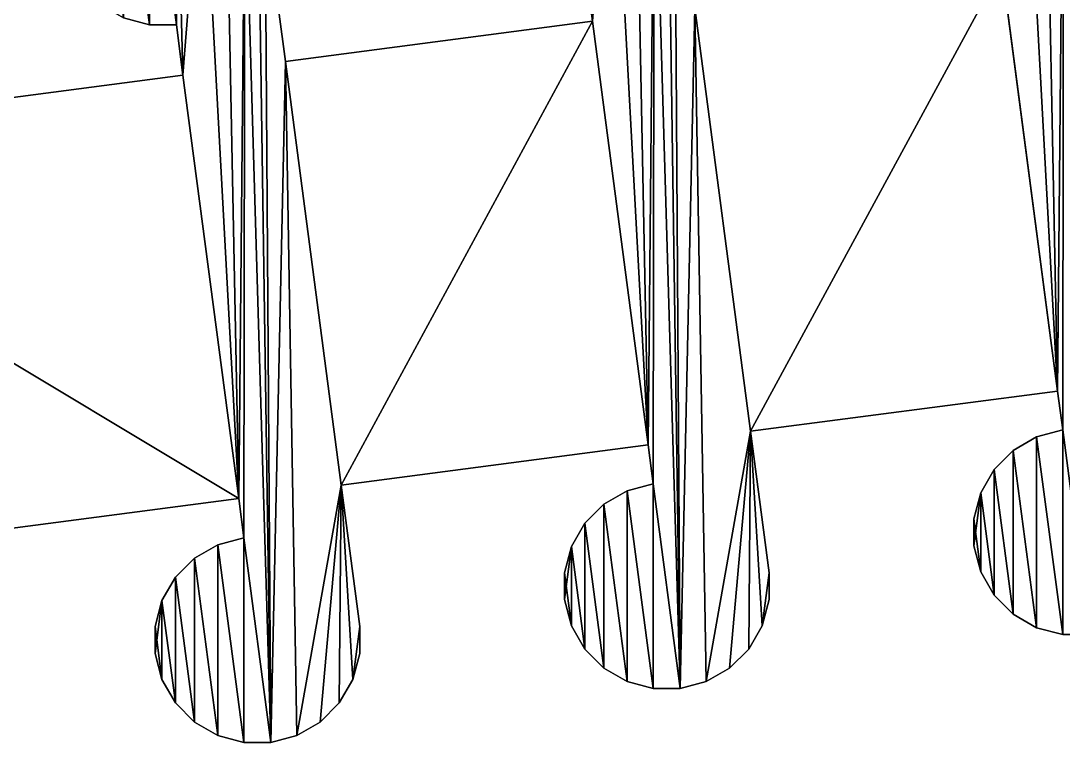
# Model space of a CAD drawing. Extents: x 0 to 417, y 0 to 203.
# Drawn here: x 359.64 to 389.93, y 114.24 to 135.26 of the extents above; entities that cross this region are included whole.
import ezdxf

# ---------------------------------------------------------------- set-up
doc = ezdxf.new("R2010")
doc.units = 0
doc.header["$LTSCALE"] = 25.4
doc.layers.get('0').update_dxf_attribs({"color": 13, "linetype": 'CONTINUOUS'})

# ---------------------------------------------------------------- blocks, each defined once
blk = doc.blocks.new('MASK_STRAP_3')
at = {"color": 0}
for p, q in [((157.851, 22.566, 1), (159.471, 10.261, 1)), ((157.851, 22.566, 2), (159.471, 10.261, 2)), ((157.851, 22.566, 2), (159.471, 10.261, 2)), ((157.851, 22.566, 1), (159.471, 10.261, 1)), ((148.927, 21.394, 2), (150.547, 9.09, 2)), ((148.927, 21.394, 1), (150.547, 9.09, 1)), ((148.927, 21.394, 1), (150.547, 9.09, 1)), ((148.927, 21.394, 2), (150.547, 9.09, 2)), ((145.953, 21.004), (145.953, 21.004, 1)), ((145.953, 21.004, 1), (147.573, 8.699, 1)), ((145.953, 21.004, 2), (147.573, 8.699, 2)), ((145.953, 21.004), (145.953, 21.004, 1)), ((145.953, 21.004, 2), (147.573, 8.699, 2)), ((145.953, 21.004, 1), (147.573, 8.699, 1)), ((133.08, 20.897), (133.08, 20.897, 2)), ((133.08, 20.897), (133.08, 20.897, 2)), ((133.863, 20.897), (133.863, 20.897, 2)), ((133.863, 20.897), (133.863, 20.897, 2)), ((137.03, 19.832), (137.03, 19.832, 1)), ((137.03, 19.832, 2), (138.65, 7.527, 2)), ((137.03, 19.832, 1), (138.65, 7.527, 1)), ((137.03, 19.832), (137.03, 19.832, 1)), ((137.03, 19.832, 2), (138.65, 7.527, 2)), ((137.03, 19.832, 1), (138.65, 7.527, 1)), ((134.055, 19.441, 1), (135.675, 7.137, 1)), ((134.055, 19.441, 1), (135.675, 7.137, 1)), ((134.055, 19.441, 2), (135.675, 7.137, 2)), ((134.055, 19.441), (134.055, 19.441, 1)), ((134.055, 19.441), (134.055, 19.441, 1)), ((134.055, 19.441, 2), (135.675, 7.137, 2)), ((159.471, 10.261), (159.471, 10.261, 1)), ((159.471, 10.261), (159.471, 10.261, 1)), ((150.547, 9.09), (150.547, 9.09, 1)), ((150.547, 9.09), (150.547, 9.09, 1)), ((159.62, 9.13), (159.62, 9.13, 2)), ((159.62, 9.13), (159.62, 9.13, 2)), ((158.863, 8.928), (158.863, 8.928, 2)), ((158.863, 8.928), (158.863, 8.928, 2)), ((147.573, 8.699), (147.573, 8.699, 1)), ((147.573, 8.699), (147.573, 8.699, 1)), ((158.185, 8.536), (158.185, 8.536, 2)), ((158.185, 8.536), (158.185, 8.536, 2)), ((157.631, 7.982), (157.631, 7.982, 2)), ((157.631, 7.982), (157.631, 7.982, 2)), ((138.65, 7.527), (138.65, 7.527, 1)), ((138.65, 7.527), (138.65, 7.527, 1)), ((146.966, 7.361), (146.966, 7.361, 2)), ((146.966, 7.361), (146.966, 7.361, 2)), ((147.722, 7.564), (147.722, 7.564, 2)), ((147.722, 7.564), (147.722, 7.564, 2)), ((157.24, 7.304), (157.24, 7.304, 2)), ((157.24, 7.304), (157.24, 7.304, 2)), ((135.675, 7.137), (135.675, 7.137, 1)), ((135.675, 7.137), (135.675, 7.137, 1)), ((146.288, 6.97), (146.288, 6.97, 2)), ((146.288, 6.97), (146.288, 6.97, 2)), ((145.734, 6.416), (145.734, 6.416, 2)), ((145.734, 6.416), (145.734, 6.416, 2)), ((157.037, 6.547), (157.037, 6.547, 2)), ((157.037, 6.547), (157.037, 6.547, 2)), ((135.069, 5.795), (135.069, 5.795, 2)), ((135.069, 5.795), (135.069, 5.795, 2)), ((135.825, 5.998), (135.825, 5.998, 2)), ((135.825, 5.998), (135.825, 5.998, 2)), ((157.037, 5.764), (157.037, 5.764, 2)), ((157.037, 5.764), (157.037, 5.764, 2)), ((145.342, 5.738), (145.342, 5.738, 2)), ((145.342, 5.738), (145.342, 5.738, 2)), ((134.39, 5.403), (134.39, 5.403, 2)), ((134.39, 5.403), (134.39, 5.403, 2)), ((133.837, 4.85), (133.837, 4.85, 2)), ((133.837, 4.85), (133.837, 4.85, 2)), ((145.14, 4.981), (145.14, 4.981, 2)), ((145.14, 4.981), (145.14, 4.981, 2)), ((151.088, 4.981), (151.088, 4.981, 2)), ((151.088, 4.981), (151.088, 4.981, 2)), ((157.24, 5.008), (157.24, 5.008, 2)), ((157.24, 5.008), (157.24, 5.008, 2)), ((157.631, 4.33), (157.631, 4.33, 2)), ((157.631, 4.33), (157.631, 4.33, 2)), ((133.445, 4.171), (133.445, 4.171, 2)), ((133.445, 4.171), (133.445, 4.171, 2)), ((145.14, 4.198), (145.14, 4.198, 2)), ((145.14, 4.198), (145.14, 4.198, 2)), ((151.088, 4.198), (151.088, 4.198, 2)), ((151.088, 4.198), (151.088, 4.198, 2)), ((158.185, 3.776), (158.185, 3.776, 2)), ((158.185, 3.776), (158.185, 3.776, 2)), ((133.242, 3.415), (133.242, 3.415, 2)), ((133.242, 3.415), (133.242, 3.415, 2)), ((139.191, 3.415), (139.191, 3.415, 2)), ((139.191, 3.415), (139.191, 3.415, 2)), ((145.342, 3.442), (145.342, 3.442, 2)), ((145.342, 3.442), (145.342, 3.442, 2)), ((150.886, 3.442), (150.886, 3.442, 2)), ((150.886, 3.442), (150.886, 3.442, 2)), ((158.863, 3.384), (158.863, 3.384, 2)), ((158.863, 3.384), (158.863, 3.384, 2)), ((159.62, 3.182), (159.62, 3.182, 2)), ((159.62, 3.182), (159.62, 3.182, 2)), ((145.734, 2.763), (145.734, 2.763, 2)), ((145.734, 2.763), (145.734, 2.763, 2)), ((150.494, 2.763), (150.494, 2.763, 2)), ((150.494, 2.763), (150.494, 2.763, 2)), ((133.242, 2.632), (133.242, 2.632, 2)), ((133.242, 2.632), (133.242, 2.632, 2)), ((139.191, 2.632), (139.191, 2.632, 2)), ((139.191, 2.632), (139.191, 2.632, 2)), ((146.288, 2.21), (146.288, 2.21, 2)), ((146.288, 2.21), (146.288, 2.21, 2)), ((149.94, 2.21), (149.94, 2.21, 2)), ((149.94, 2.21), (149.94, 2.21, 2)), ((133.445, 1.875), (133.445, 1.875, 2)), ((133.445, 1.875), (133.445, 1.875, 2)), ((138.988, 1.875), (138.988, 1.875, 2)), ((138.988, 1.875), (138.988, 1.875, 2)), ((146.966, 1.818), (146.966, 1.818, 2)), ((146.966, 1.818), (146.966, 1.818, 2)), ((149.262, 1.818), (149.262, 1.818, 2)), ((149.262, 1.818), (149.262, 1.818, 2)), ((147.722, 1.615), (147.722, 1.615, 2)), ((147.722, 1.615), (147.722, 1.615, 2)), ((148.506, 1.615), (148.506, 1.615, 2)), ((148.506, 1.615), (148.506, 1.615, 2)), ((133.837, 1.197), (133.837, 1.197, 2)), ((133.837, 1.197), (133.837, 1.197, 2)), ((138.597, 1.197), (138.597, 1.197, 2)), ((138.597, 1.197), (138.597, 1.197, 2)), ((134.39, 0.643), (134.39, 0.643, 2)), ((134.39, 0.643), (134.39, 0.643, 2)), ((138.043, 0.643), (138.043, 0.643, 2)), ((138.043, 0.643), (138.043, 0.643, 2)), ((135.069, 0.252), (135.069, 0.252, 2)), ((135.069, 0.252), (135.069, 0.252, 2)), ((135.825, 0.049), (135.825, 0.049, 2)), ((135.825, 0.049), (135.825, 0.049, 2)), ((136.608, 0.049), (136.608, 0.049, 2)), ((136.608, 0.049), (136.608, 0.049, 2)), ((137.365, 0.252), (137.365, 0.252, 2)), ((137.365, 0.252), (137.365, 0.252, 2))]:
    blk.add_line(p, q, dxfattribs=at)
mesh = blk.add_polyface(dxfattribs=at)
corners = [(155.44, 24.624), (155.44, 29.384), (156.119, 24.232), (156.119, 29.776), (156.875, 24.03), (156.875, 29.978), (157.658, 24.03), (157.658, 29.978), (157.851, 22.566), (158.415, 29.776), (150.547, 9.09), (159.471, 10.261), (159.093, 29.384), (159.647, 28.83), (159.62, 9.13), (166.392, 29.718), (166.19, 28.179), (166.19, 28.962), (166.392, 27.422), (166.784, 26.744), (166.784, 30.397), (167.338, 26.19), (167.338, 30.95), (168.016, 25.799), (168.016, 31.342), (168.772, 25.596), (168.772, 31.545), (169.555, 25.596), (169.555, 31.545), (169.749, 24.128), (170.312, 31.342), (157.24, 7.304), (157.037, 5.764), (157.037, 6.547), (157.24, 5.008), (157.631, 4.33), (157.631, 7.982), (158.185, 3.776), (158.185, 8.536), (158.863, 3.384), (158.863, 8.928), (159.62, 3.182), (160.403, 3.182), (160.038, 28.152), (160.241, 27.396), (160.825, 22.956), (161.159, 3.384), (162.445, 10.652), (161.838, 3.776), (162.391, 4.33), (171.369, 11.823), (168.934, 8.114), (169.137, 6.574), (168.934, 7.331), (169.137, 8.87), (169.529, 5.896), (169.529, 9.549), (170.082, 5.342), (170.082, 10.102), (170.761, 4.951), (162.783, 5.008), (162.986, 6.547), (162.986, 5.764)]
mesh.append_faces([[corners[k] for k in face] for face in [(15, 16, 17), (31, 32, 33), (51, 52, 53), (60, 61, 62)]], dxfattribs={"vtx0": -1, "color": 0})
mesh.append_faces([[corners[k] for k in face] for face in [(0, 1, 2), (2, 3, 4), (4, 5, 6), (6, 7, 8), (10, 8, 11), (11, 13, 14), (16, 15, 18), (18, 15, 19), (19, 20, 21), (21, 22, 23), (23, 24, 25), (25, 26, 27), (27, 28, 29), (32, 31, 34), (34, 31, 35), (35, 36, 37), (37, 38, 39), (39, 40, 41), (41, 14, 42), (42, 45, 46), (46, 47, 48), (48, 47, 49), (47, 29, 50), (52, 54, 55), (55, 56, 57), (57, 58, 59)]], dxfattribs={"vtx0": -1, "vtx1": -1, "color": 0})
mesh.append_faces([[corners[k] for k in face] for face in [(11, 8, 9), (42, 14, 13), (46, 45, 47)]], dxfattribs={"vtx0": -1, "vtx1": -1, "vtx2": -1, "color": 0})
mesh.append_faces([[corners[k] for k in face] for face in [(2, 1, 3), (4, 3, 5), (6, 5, 7), (8, 7, 9), (11, 9, 12), (11, 12, 13), (19, 15, 20), (21, 20, 22), (23, 22, 24), (25, 24, 26), (27, 26, 28), (29, 28, 30), (35, 31, 36), (37, 36, 38), (39, 38, 40), (41, 40, 14), (42, 13, 43), (42, 43, 44), (42, 44, 45), (47, 45, 29), (52, 51, 54), (55, 54, 56), (57, 56, 58), (47, 60, 49), (60, 47, 61)]], dxfattribs={"vtx0": -1, "vtx2": -1, "color": 0})
mesh = blk.add_polyface(dxfattribs=at)
corners = [(157.24, 5.008, 2), (157.037, 6.547, 2), (157.037, 5.764, 2), (157.24, 7.304, 2), (157.631, 4.33, 2), (157.631, 7.982, 2), (158.185, 3.776, 2), (158.185, 8.536, 2), (158.863, 3.384, 2), (158.863, 8.928, 2), (159.62, 3.182, 2), (159.62, 9.13, 2), (160.403, 3.182, 2), (159.647, 28.83, 2), (160.038, 28.152, 2), (160.241, 27.396, 2), (160.825, 22.956, 2), (161.159, 3.384, 2), (162.445, 10.652, 2), (161.838, 3.776, 2), (162.391, 4.33, 2), (162.783, 5.008, 2), (162.986, 6.547, 2), (162.986, 5.764, 2), (154.495, 25.856, 2), (154.292, 27.396, 2), (154.292, 26.613, 2), (154.495, 28.152, 2), (154.887, 25.178, 2), (154.887, 28.83, 2), (155.44, 24.624, 2), (155.44, 29.384, 2), (156.119, 24.232, 2), (156.119, 29.776, 2), (156.875, 24.03, 2), (156.875, 29.978, 2), (157.658, 24.03, 2), (157.658, 29.978, 2), (157.851, 22.566, 2), (158.415, 29.776, 2), (159.471, 10.261, 2), (159.093, 29.384, 2)]
mesh.append_faces([[corners[k] for k in face] for face in [(0, 1, 2), (22, 21, 23), (24, 25, 26)]], dxfattribs={"vtx0": -1, "color": 0})
mesh.append_faces([[corners[k] for k in face] for face in [(1, 0, 3), (3, 4, 5), (5, 6, 7), (7, 8, 9), (9, 10, 11), (13, 12, 14), (14, 12, 15), (15, 12, 16), (16, 17, 18), (18, 21, 22), (25, 24, 27), (27, 28, 29), (29, 30, 31), (31, 32, 33), (33, 34, 35), (35, 36, 37), (37, 38, 39), (39, 40, 41), (41, 40, 13)]], dxfattribs={"vtx0": -1, "vtx1": -1, "color": 0})
mesh.append_faces([[corners[k] for k in face] for face in [(11, 12, 13)]], dxfattribs={"vtx0": -1, "vtx1": -1, "vtx2": -1, "color": 0})
mesh.append_faces([[corners[k] for k in face] for face in [(3, 0, 4), (5, 4, 6), (7, 6, 8), (9, 8, 10), (11, 10, 12), (16, 12, 17), (18, 17, 19), (18, 19, 20), (18, 20, 21), (27, 24, 28), (29, 28, 30), (31, 30, 32), (33, 32, 34), (35, 34, 36), (37, 36, 38), (39, 38, 40), (13, 40, 11)]], dxfattribs={"vtx0": -1, "vtx2": -1, "color": 0})
mesh = blk.add_polyface(dxfattribs=at)
corners = [(142.395, 25.829), (142.598, 24.29), (142.395, 25.046), (142.598, 26.586), (142.989, 23.612), (142.989, 27.264), (143.543, 23.058), (143.543, 27.818), (144.221, 22.666), (144.221, 28.209), (144.978, 22.463), (144.978, 28.412), (145.761, 22.463), (145.761, 28.412), (145.953, 21.004), (146.517, 28.209), (136.608, 0.049), (135.852, 25.698), (136.244, 25.02), (136.446, 24.263), (137.03, 19.832), (137.365, 0.252), (138.65, 7.527), (138.043, 0.643), (138.597, 1.197), (147.573, 8.699), (147.196, 27.818), (147.749, 27.264), (147.722, 7.564), (154.292, 27.396), (154.495, 25.856), (154.292, 26.613), (154.495, 28.152), (154.887, 25.178), (154.887, 28.83), (155.44, 24.624), (155.44, 29.384), (145.342, 5.738), (145.14, 4.198), (145.14, 4.981), (145.342, 3.442), (145.734, 2.763), (145.734, 6.416), (146.288, 2.21), (146.288, 6.97), (146.966, 1.818), (146.966, 7.361), (147.722, 1.615), (148.506, 1.615), (148.141, 26.586), (148.344, 25.829), (148.927, 21.394), (149.262, 1.818), (150.547, 9.09), (157.851, 22.566), (149.94, 2.21), (150.494, 2.763), (150.886, 3.442), (151.088, 4.981), (151.088, 4.198), (138.988, 1.875), (139.191, 3.415), (139.191, 2.632)]
mesh.append_faces([[corners[k] for k in face] for face in [(0, 1, 2), (29, 30, 31), (37, 38, 39), (57, 58, 59), (60, 61, 62)]], dxfattribs={"vtx0": -1, "color": 0})
mesh.append_faces([[corners[k] for k in face] for face in [(1, 3, 4), (4, 5, 6), (6, 7, 8), (8, 9, 10), (10, 11, 12), (12, 13, 14), (16, 20, 21), (21, 22, 23), (23, 22, 24), (22, 14, 25), (25, 27, 28), (30, 32, 33), (33, 34, 35), (38, 37, 40), (40, 37, 41), (41, 42, 43), (43, 44, 45), (45, 46, 47), (47, 28, 48), (48, 51, 52), (52, 53, 55), (55, 53, 56)]], dxfattribs={"vtx0": -1, "vtx1": -1, "color": 0})
mesh.append_faces([[corners[k] for k in face] for face in [(21, 20, 22), (25, 14, 15), (48, 28, 27), (52, 51, 53)]], dxfattribs={"vtx0": -1, "vtx1": -1, "vtx2": -1, "color": 0})
mesh.append_faces([[corners[k] for k in face] for face in [(1, 0, 3), (4, 3, 5), (6, 5, 7), (8, 7, 9), (10, 9, 11), (12, 11, 13), (14, 13, 15), (16, 17, 18), (16, 18, 19), (16, 19, 20), (22, 20, 14), (25, 15, 26), (25, 26, 27), (30, 29, 32), (33, 32, 34), (35, 34, 36), (41, 37, 42), (43, 42, 44), (45, 44, 46), (47, 46, 28), (48, 27, 49), (48, 49, 50), (48, 50, 51), (53, 51, 54), (53, 57, 56), (57, 53, 58), (22, 60, 24), (60, 22, 61)]], dxfattribs={"vtx0": -1, "vtx2": -1, "color": 0})
mesh = blk.add_polyface(dxfattribs=at)
corners = [(145.342, 3.442, 2), (145.14, 4.981, 2), (145.14, 4.198, 2), (145.342, 5.738, 2), (145.734, 2.763, 2), (145.734, 6.416, 2), (146.288, 2.21, 2), (146.288, 6.97, 2), (146.966, 1.818, 2), (146.966, 7.361, 2), (147.722, 1.615, 2), (147.722, 7.564, 2), (148.506, 1.615, 2), (147.749, 27.264, 2), (148.141, 26.586, 2), (148.344, 25.829, 2), (148.927, 21.394, 2), (149.262, 1.818, 2), (150.547, 9.09, 2), (149.94, 2.21, 2), (150.494, 2.763, 2), (150.886, 3.442, 2), (151.088, 4.981, 2), (151.088, 4.198, 2), (142.598, 24.29, 2), (142.395, 25.829, 2), (142.395, 25.046, 2), (142.598, 26.586, 2), (142.989, 23.612, 2), (142.989, 27.264, 2), (143.543, 23.058, 2), (143.543, 27.818, 2), (144.221, 22.666, 2), (144.221, 28.209, 2), (144.978, 22.463, 2), (144.978, 28.412, 2), (145.761, 22.463, 2), (145.761, 28.412, 2), (145.953, 21.004, 2), (146.517, 28.209, 2), (147.573, 8.699, 2), (147.196, 27.818, 2)]
mesh.append_faces([[corners[k] for k in face] for face in [(0, 1, 2), (22, 21, 23), (24, 25, 26)]], dxfattribs={"vtx0": -1, "color": 0})
mesh.append_faces([[corners[k] for k in face] for face in [(1, 0, 3), (3, 4, 5), (5, 6, 7), (7, 8, 9), (9, 10, 11), (13, 12, 14), (14, 12, 15), (15, 12, 16), (16, 17, 18), (18, 21, 22), (25, 24, 27), (27, 28, 29), (29, 30, 31), (31, 32, 33), (33, 34, 35), (35, 36, 37), (37, 38, 39), (39, 40, 41), (41, 40, 13)]], dxfattribs={"vtx0": -1, "vtx1": -1, "color": 0})
mesh.append_faces([[corners[k] for k in face] for face in [(11, 12, 13)]], dxfattribs={"vtx0": -1, "vtx1": -1, "vtx2": -1, "color": 0})
mesh.append_faces([[corners[k] for k in face] for face in [(3, 0, 4), (5, 4, 6), (7, 6, 8), (9, 8, 10), (11, 10, 12), (16, 12, 17), (18, 17, 19), (18, 19, 20), (18, 20, 21), (27, 24, 28), (29, 28, 30), (31, 30, 32), (33, 32, 34), (35, 34, 36), (37, 36, 38), (39, 38, 40), (13, 40, 11)]], dxfattribs={"vtx0": -1, "vtx2": -1, "color": 0})
mesh = blk.add_polyface(dxfattribs=at)
corners = [(130.498, 24.263), (130.7, 22.723), (130.498, 23.48), (130.7, 25.02), (131.092, 22.045), (131.092, 25.698), (131.646, 21.491), (131.646, 26.252), (132.324, 21.1), (132.324, 26.643), (133.08, 20.897), (133.08, 26.846), (133.863, 20.897), (133.863, 26.846), (134.055, 19.441), (134.62, 26.643), (74.554, 0), (116.237, 19.302), (112.226, 0), (113.002, 0.102), (113.726, 0.402), (114.347, 0.879), (114.824, 1.5), (116.094, 4.566), (118.563, 17.407), (135.675, 7.137), (116.466, 19.298), (116.683, 19.283), (116.888, 19.26), (117.082, 19.226), (117.263, 19.184), (117.433, 19.132), (117.591, 19.07), (117.737, 18.999), (117.871, 18.919), (117.993, 18.829), (118.103, 18.729), (118.202, 18.62), (118.289, 18.502), (118.363, 18.374), (118.426, 18.236), (118.477, 18.09), (118.516, 17.933), (118.544, 17.767), (118.559, 17.592), (135.298, 26.252), (135.852, 25.698), (135.825, 5.998), (133.445, 4.171), (133.242, 2.632), (133.242, 3.415), (133.445, 1.875), (133.837, 1.197), (133.837, 4.85), (134.39, 0.643), (134.39, 5.403), (135.069, 0.252), (135.069, 5.795), (135.825, 0.049), (136.608, 0.049)]
mesh.append_faces([[corners[k] for k in face] for face in [(0, 1, 2), (24, 43, 44), (48, 49, 50)]], dxfattribs={"vtx0": -1, "color": 0})
mesh.append_faces([[corners[k] for k in face] for face in [(1, 3, 4), (4, 5, 6), (6, 7, 8), (8, 9, 10), (10, 11, 12), (12, 13, 14), (16, 17, 18), (18, 17, 19), (19, 17, 20), (20, 17, 21), (21, 17, 22), (22, 17, 23), (23, 24, 25), (25, 46, 47), (49, 48, 51), (51, 48, 52), (52, 53, 54), (54, 55, 56), (56, 57, 58), (58, 47, 59)]], dxfattribs={"vtx0": -1, "vtx1": -1, "color": 0})
mesh.append_faces([[corners[k] for k in face] for face in [(23, 17, 24), (25, 14, 15), (59, 47, 46)]], dxfattribs={"vtx0": -1, "vtx1": -1, "vtx2": -1, "color": 0})
mesh.append_faces([[corners[k] for k in face] for face in [(1, 0, 3), (4, 3, 5), (6, 5, 7), (8, 7, 9), (10, 9, 11), (12, 11, 13), (14, 13, 15), (24, 17, 26), (24, 26, 27), (24, 27, 28), (24, 28, 29), (24, 29, 30), (24, 30, 31), (24, 31, 32), (24, 32, 33), (24, 33, 34), (24, 34, 35), (24, 35, 36), (24, 36, 37), (24, 37, 38), (24, 38, 39), (24, 39, 40), (24, 40, 41), (24, 41, 42), (24, 42, 43), (25, 24, 14), (25, 15, 45), (25, 45, 46), (52, 48, 53), (54, 53, 55), (56, 55, 57), (58, 57, 47)]], dxfattribs={"vtx0": -1, "vtx2": -1, "color": 0})
mesh = blk.add_polyface(dxfattribs=at)
corners = [(133.445, 1.875, 2), (133.242, 3.415, 2), (133.242, 2.632, 2), (133.445, 4.171, 2), (133.837, 1.197, 2), (133.837, 4.85, 2), (134.39, 0.643, 2), (134.39, 5.403, 2), (135.069, 0.252, 2), (135.069, 5.795, 2), (135.825, 0.049, 2), (135.825, 5.998, 2), (136.608, 0.049, 2), (135.852, 25.698, 2), (136.244, 25.02, 2), (136.446, 24.263, 2), (137.03, 19.832, 2), (137.365, 0.252, 2), (138.65, 7.527, 2), (138.043, 0.643, 2), (138.597, 1.197, 2), (138.988, 1.875, 2), (139.191, 3.415, 2), (139.191, 2.632, 2), (130.7, 22.723, 2), (130.498, 24.263, 2), (130.498, 23.48, 2), (130.7, 25.02, 2), (131.092, 22.045, 2), (131.092, 25.698, 2), (131.646, 21.491, 2), (131.646, 26.252, 2), (132.324, 21.1, 2), (132.324, 26.643, 2), (133.08, 20.897, 2), (133.08, 26.846, 2), (133.863, 20.897, 2), (133.863, 26.846, 2), (134.055, 19.441, 2), (134.62, 26.643, 2), (135.675, 7.137, 2), (135.298, 26.252, 2)]
mesh.append_faces([[corners[k] for k in face] for face in [(0, 1, 2), (22, 21, 23), (24, 25, 26)]], dxfattribs={"vtx0": -1, "color": 0})
mesh.append_faces([[corners[k] for k in face] for face in [(1, 0, 3), (3, 4, 5), (5, 6, 7), (7, 8, 9), (9, 10, 11), (13, 12, 14), (14, 12, 15), (15, 12, 16), (16, 17, 18), (18, 21, 22), (25, 24, 27), (27, 28, 29), (29, 30, 31), (31, 32, 33), (33, 34, 35), (35, 36, 37), (37, 38, 39), (39, 40, 41), (41, 40, 13)]], dxfattribs={"vtx0": -1, "vtx1": -1, "color": 0})
mesh.append_faces([[corners[k] for k in face] for face in [(11, 12, 13)]], dxfattribs={"vtx0": -1, "vtx1": -1, "vtx2": -1, "color": 0})
mesh.append_faces([[corners[k] for k in face] for face in [(3, 0, 4), (5, 4, 6), (7, 6, 8), (9, 8, 10), (11, 10, 12), (16, 12, 17), (18, 17, 19), (18, 19, 20), (18, 20, 21), (27, 24, 28), (29, 28, 30), (31, 30, 32), (33, 32, 34), (35, 34, 36), (37, 36, 38), (39, 38, 40), (13, 40, 11)]], dxfattribs={"vtx0": -1, "vtx2": -1, "color": 0})
mesh = blk.add_polyface(dxfattribs=at)
corners = [(148.344, 25.829), (148.927, 21.394, 1), (148.927, 21.394), (148.927, 21.394, 2), (148.344, 25.829, 2), (150.547, 9.09), (151.088, 4.981, 2), (151.088, 4.981), (150.547, 9.09, 2), (150.547, 9.09, 1)]
mesh.append_faces([[corners[k] for k in face] for face in [(0, 1, 2), (3, 0, 4), (5, 6, 7)]], dxfattribs={"vtx0": -1, "color": 0})
mesh.append_faces([[corners[k] for k in face] for face in [(6, 5, 8), (8, 1, 3)]], dxfattribs={"vtx0": -1, "vtx1": -1, "color": 0})
mesh.append_faces([[corners[k] for k in face] for face in [(1, 0, 3)]], dxfattribs={"vtx0": -1, "vtx1": -1, "vtx2": -1, "color": 0})
mesh.append_faces([[corners[k] for k in face] for face in [(8, 5, 9), (8, 9, 1)]], dxfattribs={"vtx0": -1, "vtx2": -1, "color": 0})
mesh = blk.add_polyface(dxfattribs=at)
corners = [(136.446, 24.263), (137.03, 19.832, 1), (137.03, 19.832), (137.03, 19.832, 2), (136.446, 24.263, 2), (138.65, 7.527), (139.191, 3.415, 2), (139.191, 3.415), (138.65, 7.527, 2), (138.65, 7.527, 1)]
mesh.append_faces([[corners[k] for k in face] for face in [(0, 1, 2), (3, 0, 4), (5, 6, 7)]], dxfattribs={"vtx0": -1, "color": 0})
mesh.append_faces([[corners[k] for k in face] for face in [(6, 5, 8), (8, 1, 3)]], dxfattribs={"vtx0": -1, "vtx1": -1, "color": 0})
mesh.append_faces([[corners[k] for k in face] for face in [(1, 0, 3)]], dxfattribs={"vtx0": -1, "vtx1": -1, "vtx2": -1, "color": 0})
mesh.append_faces([[corners[k] for k in face] for face in [(8, 5, 9), (8, 9, 1)]], dxfattribs={"vtx0": -1, "vtx2": -1, "color": 0})
mesh = blk.add_polyface(dxfattribs=at)
corners = [(157.851, 22.566, 2), (159.471, 10.261, 1), (159.471, 10.261, 2), (157.851, 22.566, 1), (157.658, 24.03, 2), (157.851, 22.566), (157.658, 24.03), (159.62, 9.13), (159.62, 9.13, 2), (159.471, 10.261)]
mesh.append_faces([[corners[k] for k in face] for face in [(5, 4, 6), (2, 7, 8)]], dxfattribs={"vtx0": -1, "color": 0})
mesh.append_faces([[corners[k] for k in face] for face in [(0, 1, 2), (1, 0, 3), (3, 4, 5), (7, 2, 9), (9, 2, 1)]], dxfattribs={"vtx0": -1, "vtx1": -1, "color": 0})
mesh.append_faces([[corners[k] for k in face] for face in [(3, 0, 4)]], dxfattribs={"vtx0": -1, "vtx2": -1, "color": 0})
mesh = blk.add_polyface(dxfattribs=at)
corners = [(145.953, 21.004, 2), (147.573, 8.699, 1), (147.573, 8.699, 2), (145.953, 21.004, 1), (145.761, 22.463, 2), (145.953, 21.004), (145.761, 22.463), (147.722, 7.564), (147.722, 7.564, 2), (147.573, 8.699)]
mesh.append_faces([[corners[k] for k in face] for face in [(5, 4, 6), (2, 7, 8)]], dxfattribs={"vtx0": -1, "color": 0})
mesh.append_faces([[corners[k] for k in face] for face in [(0, 1, 2), (1, 0, 3), (3, 4, 5), (7, 2, 9), (9, 2, 1)]], dxfattribs={"vtx0": -1, "vtx1": -1, "color": 0})
mesh.append_faces([[corners[k] for k in face] for face in [(3, 0, 4)]], dxfattribs={"vtx0": -1, "vtx2": -1, "color": 0})
mesh = blk.add_polyface(dxfattribs=at)
corners = [(150.547, 9.09, 1), (157.851, 22.566, 1), (148.927, 21.394, 1), (159.471, 10.261, 1)]
mesh.append_faces([[corners[k] for k in face] for face in [(0, 1, 2), (1, 0, 3)]], dxfattribs={"vtx0": -1, "color": 0})
mesh = blk.add_polyface(dxfattribs=at)
corners = [(133.08, 20.897, 2), (132.324, 21.1), (133.08, 20.897), (132.324, 21.1, 2)]
mesh.append_faces([[corners[k] for k in face] for face in [(0, 1, 2), (1, 0, 3)]], dxfattribs={"vtx0": -1, "color": 0})
mesh = blk.add_polyface(dxfattribs=at)
corners = [(137.03, 19.832, 1), (145.953, 21.004), (137.03, 19.832), (145.953, 21.004, 1)]
mesh.append_faces([[corners[k] for k in face] for face in [(0, 1, 2), (1, 0, 3)]], dxfattribs={"vtx0": -1, "color": 0})
mesh = blk.add_polyface(dxfattribs=at)
corners = [(138.65, 7.527, 1), (145.953, 21.004, 1), (137.03, 19.832, 1), (147.573, 8.699, 1)]
mesh.append_faces([[corners[k] for k in face] for face in [(0, 1, 2), (1, 0, 3)]], dxfattribs={"vtx0": -1, "color": 0})
mesh = blk.add_polyface(dxfattribs=at)
corners = [(133.863, 20.897, 2), (133.08, 20.897), (133.863, 20.897), (133.08, 20.897, 2)]
mesh.append_faces([[corners[k] for k in face] for face in [(0, 1, 2), (1, 0, 3)]], dxfattribs={"vtx0": -1, "color": 0})
mesh = blk.add_polyface(dxfattribs=at)
corners = [(134.055, 19.441, 2), (135.675, 7.137, 1), (135.675, 7.137, 2), (134.055, 19.441, 1), (133.863, 20.897, 2), (134.055, 19.441), (133.863, 20.897), (135.825, 5.998), (135.825, 5.998, 2), (135.675, 7.137)]
mesh.append_faces([[corners[k] for k in face] for face in [(5, 4, 6), (2, 7, 8)]], dxfattribs={"vtx0": -1, "color": 0})
mesh.append_faces([[corners[k] for k in face] for face in [(0, 1, 2), (1, 0, 3), (3, 4, 5), (7, 2, 9), (9, 2, 1)]], dxfattribs={"vtx0": -1, "vtx1": -1, "color": 0})
mesh.append_faces([[corners[k] for k in face] for face in [(3, 0, 4)]], dxfattribs={"vtx0": -1, "vtx2": -1, "color": 0})
mesh = blk.add_polyface(dxfattribs=at)
corners = [(70.686, 4.566, 1), (52.725, 19.441, 1), (51.105, 7.137, 1), (68.218, 17.407, 1), (68.221, 17.592, 1), (68.237, 17.767, 1), (68.264, 17.933, 1), (68.303, 18.09, 1), (68.354, 18.236, 1), (68.417, 18.374, 1), (68.492, 18.502, 1), (68.578, 18.62, 1), (68.677, 18.729, 1), (68.787, 18.829, 1), (68.909, 18.919, 1), (69.043, 18.999, 1), (69.189, 19.07, 1), (69.347, 19.132, 1), (69.517, 19.184, 1), (69.698, 19.226, 1), (69.892, 19.26, 1), (70.097, 19.283, 1), (70.314, 19.298, 1), (70.543, 19.302, 1), (116.237, 19.302, 1), (71.956, 1.5, 1), (72.433, 0.879, 1), (73.054, 0.402, 1), (73.778, 0.102, 1), (74.554, 0, 1), (112.226, 0, 1), (113.002, 0.102, 1), (113.726, 0.402, 1), (114.347, 0.879, 1), (114.824, 1.5, 1), (116.094, 4.566, 1), (118.563, 17.407, 1), (135.675, 7.137, 1), (116.466, 19.298, 1), (116.683, 19.283, 1), (116.888, 19.26, 1), (117.082, 19.226, 1), (117.263, 19.184, 1), (117.433, 19.132, 1), (117.591, 19.07, 1), (117.737, 18.999, 1), (117.871, 18.919, 1), (117.993, 18.829, 1), (118.103, 18.729, 1), (118.202, 18.62, 1), (118.289, 18.502, 1), (118.363, 18.374, 1), (118.426, 18.236, 1), (118.477, 18.09, 1), (118.516, 17.933, 1), (118.544, 17.767, 1), (118.559, 17.592, 1), (134.055, 19.441, 1)]
mesh.append_faces([[corners[k] for k in face] for face in [(0, 1, 2), (55, 36, 56), (36, 37, 57)]], dxfattribs={"vtx0": -1, "color": 0})
mesh.append_faces([[corners[k] for k in face] for face in [(1, 0, 3), (3, 0, 4), (4, 0, 5), (5, 0, 6), (6, 0, 7), (7, 0, 8), (8, 0, 9), (9, 0, 10), (10, 0, 11), (11, 0, 12), (12, 0, 13), (13, 0, 14), (14, 0, 15), (15, 0, 16), (16, 0, 17), (17, 0, 18), (18, 0, 19), (19, 0, 20), (20, 0, 21), (21, 0, 22), (22, 0, 23), (23, 0, 24), (24, 36, 38), (38, 36, 39), (39, 36, 40), (40, 36, 41), (41, 36, 42), (42, 36, 43), (43, 36, 44), (44, 36, 45), (45, 36, 46), (46, 36, 47), (47, 36, 48), (48, 36, 49), (49, 36, 50), (50, 36, 51), (51, 36, 52), (52, 36, 53), (53, 36, 54), (54, 36, 55)]], dxfattribs={"vtx0": -1, "vtx1": -1, "color": 0})
mesh.append_faces([[corners[k] for k in face] for face in [(24, 35, 36)]], dxfattribs={"vtx0": -1, "vtx1": -1, "vtx2": -1, "color": 0})
mesh.append_faces([[corners[k] for k in face] for face in [(24, 0, 25), (24, 25, 26), (24, 26, 27), (24, 27, 28), (24, 28, 29), (24, 29, 30), (24, 30, 31), (24, 31, 32), (24, 32, 33), (24, 33, 34), (24, 34, 35), (36, 35, 37)]], dxfattribs={"vtx0": -1, "vtx2": -1, "color": 0})
mesh = blk.add_polyface(dxfattribs=at)
corners = [(118.563, 17.407, 1), (134.055, 19.441), (118.563, 17.407), (134.055, 19.441, 1)]
mesh.append_faces([[corners[k] for k in face] for face in [(0, 1, 2), (1, 0, 3)]], dxfattribs={"vtx0": -1, "color": 0})
mesh = blk.add_polyface(dxfattribs=at)
corners = [(159.471, 10.261, 1), (150.547, 9.09), (159.471, 10.261), (150.547, 9.09, 1)]
mesh.append_faces([[corners[k] for k in face] for face in [(0, 1, 2), (1, 0, 3)]], dxfattribs={"vtx0": -1, "color": 0})
mesh = blk.add_polyface(dxfattribs=at)
corners = [(158.863, 8.928, 2), (159.62, 9.13), (158.863, 8.928), (159.62, 9.13, 2)]
mesh.append_faces([[corners[k] for k in face] for face in [(0, 1, 2), (1, 0, 3)]], dxfattribs={"vtx0": -1, "color": 0})
mesh = blk.add_polyface(dxfattribs=at)
corners = [(158.185, 8.536, 2), (158.863, 8.928), (158.185, 8.536), (158.863, 8.928, 2)]
mesh.append_faces([[corners[k] for k in face] for face in [(0, 1, 2), (1, 0, 3)]], dxfattribs={"vtx0": -1, "color": 0})
mesh = blk.add_polyface(dxfattribs=at)
corners = [(147.573, 8.699, 1), (138.65, 7.527), (147.573, 8.699), (138.65, 7.527, 1)]
mesh.append_faces([[corners[k] for k in face] for face in [(0, 1, 2), (1, 0, 3)]], dxfattribs={"vtx0": -1, "color": 0})
mesh = blk.add_polyface(dxfattribs=at)
corners = [(157.631, 7.982, 2), (158.185, 8.536), (157.631, 7.982), (158.185, 8.536, 2)]
mesh.append_faces([[corners[k] for k in face] for face in [(0, 1, 2), (1, 0, 3)]], dxfattribs={"vtx0": -1, "color": 0})
mesh = blk.add_polyface(dxfattribs=at)
corners = [(157.631, 7.982, 2), (157.24, 7.304), (157.24, 7.304, 2), (157.631, 7.982)]
mesh.append_faces([[corners[k] for k in face] for face in [(0, 1, 2), (1, 0, 3)]], dxfattribs={"vtx0": -1, "color": 0})
mesh = blk.add_polyface(dxfattribs=at)
corners = [(146.288, 6.97, 2), (146.966, 7.361), (146.288, 6.97), (146.966, 7.361, 2)]
mesh.append_faces([[corners[k] for k in face] for face in [(0, 1, 2), (1, 0, 3)]], dxfattribs={"vtx0": -1, "color": 0})
mesh = blk.add_polyface(dxfattribs=at)
corners = [(146.966, 7.361, 2), (147.722, 7.564), (146.966, 7.361), (147.722, 7.564, 2)]
mesh.append_faces([[corners[k] for k in face] for face in [(0, 1, 2), (1, 0, 3)]], dxfattribs={"vtx0": -1, "color": 0})
mesh = blk.add_polyface(dxfattribs=at)
corners = [(157.24, 7.304, 2), (157.037, 6.547), (157.037, 6.547, 2), (157.24, 7.304)]
mesh.append_faces([[corners[k] for k in face] for face in [(0, 1, 2), (1, 0, 3)]], dxfattribs={"vtx0": -1, "color": 0})
mesh = blk.add_polyface(dxfattribs=at)
corners = [(135.675, 7.137, 1), (116.094, 4.566), (135.675, 7.137), (116.094, 4.566, 1)]
mesh.append_faces([[corners[k] for k in face] for face in [(0, 1, 2), (1, 0, 3)]], dxfattribs={"vtx0": -1, "color": 0})
mesh = blk.add_polyface(dxfattribs=at)
corners = [(145.734, 6.416, 2), (146.288, 6.97), (145.734, 6.416), (146.288, 6.97, 2)]
mesh.append_faces([[corners[k] for k in face] for face in [(0, 1, 2), (1, 0, 3)]], dxfattribs={"vtx0": -1, "color": 0})
mesh = blk.add_polyface(dxfattribs=at)
corners = [(145.734, 6.416, 2), (145.342, 5.738), (145.342, 5.738, 2), (145.734, 6.416)]
mesh.append_faces([[corners[k] for k in face] for face in [(0, 1, 2), (1, 0, 3)]], dxfattribs={"vtx0": -1, "color": 0})
mesh = blk.add_polyface(dxfattribs=at)
corners = [(157.037, 6.547, 2), (157.037, 5.764), (157.037, 5.764, 2), (157.037, 6.547)]
mesh.append_faces([[corners[k] for k in face] for face in [(0, 1, 2), (1, 0, 3)]], dxfattribs={"vtx0": -1, "color": 0})
mesh = blk.add_polyface(dxfattribs=at)
corners = [(134.39, 5.403, 2), (135.069, 5.795), (134.39, 5.403), (135.069, 5.795, 2)]
mesh.append_faces([[corners[k] for k in face] for face in [(0, 1, 2), (1, 0, 3)]], dxfattribs={"vtx0": -1, "color": 0})
mesh = blk.add_polyface(dxfattribs=at)
corners = [(135.069, 5.795, 2), (135.825, 5.998), (135.069, 5.795), (135.825, 5.998, 2)]
mesh.append_faces([[corners[k] for k in face] for face in [(0, 1, 2), (1, 0, 3)]], dxfattribs={"vtx0": -1, "color": 0})
mesh = blk.add_polyface(dxfattribs=at)
corners = [(157.037, 5.764, 2), (157.24, 5.008), (157.24, 5.008, 2), (157.037, 5.764)]
mesh.append_faces([[corners[k] for k in face] for face in [(0, 1, 2), (1, 0, 3)]], dxfattribs={"vtx0": -1, "color": 0})
mesh = blk.add_polyface(dxfattribs=at)
corners = [(145.342, 5.738, 2), (145.14, 4.981), (145.14, 4.981, 2), (145.342, 5.738)]
mesh.append_faces([[corners[k] for k in face] for face in [(0, 1, 2), (1, 0, 3)]], dxfattribs={"vtx0": -1, "color": 0})
mesh = blk.add_polyface(dxfattribs=at)
corners = [(133.837, 4.85, 2), (134.39, 5.403), (133.837, 4.85), (134.39, 5.403, 2)]
mesh.append_faces([[corners[k] for k in face] for face in [(0, 1, 2), (1, 0, 3)]], dxfattribs={"vtx0": -1, "color": 0})
mesh = blk.add_polyface(dxfattribs=at)
corners = [(133.837, 4.85, 2), (133.445, 4.171), (133.445, 4.171, 2), (133.837, 4.85)]
mesh.append_faces([[corners[k] for k in face] for face in [(0, 1, 2), (1, 0, 3)]], dxfattribs={"vtx0": -1, "color": 0})
mesh = blk.add_polyface(dxfattribs=at)
corners = [(145.14, 4.981, 2), (145.14, 4.198), (145.14, 4.198, 2), (145.14, 4.981)]
mesh.append_faces([[corners[k] for k in face] for face in [(0, 1, 2), (1, 0, 3)]], dxfattribs={"vtx0": -1, "color": 0})
mesh = blk.add_polyface(dxfattribs=at)
corners = [(151.088, 4.981), (151.088, 4.198, 2), (151.088, 4.198), (151.088, 4.981, 2)]
mesh.append_faces([[corners[k] for k in face] for face in [(0, 1, 2), (1, 0, 3)]], dxfattribs={"vtx0": -1, "color": 0})
mesh = blk.add_polyface(dxfattribs=at)
corners = [(157.24, 5.008, 2), (157.631, 4.33), (157.631, 4.33, 2), (157.24, 5.008)]
mesh.append_faces([[corners[k] for k in face] for face in [(0, 1, 2), (1, 0, 3)]], dxfattribs={"vtx0": -1, "color": 0})
mesh = blk.add_polyface(dxfattribs=at)
corners = [(158.185, 3.776, 2), (157.631, 4.33), (158.185, 3.776), (157.631, 4.33, 2)]
mesh.append_faces([[corners[k] for k in face] for face in [(0, 1, 2), (1, 0, 3)]], dxfattribs={"vtx0": -1, "color": 0})
mesh = blk.add_polyface(dxfattribs=at)
corners = [(133.445, 4.171, 2), (133.242, 3.415), (133.242, 3.415, 2), (133.445, 4.171)]
mesh.append_faces([[corners[k] for k in face] for face in [(0, 1, 2), (1, 0, 3)]], dxfattribs={"vtx0": -1, "color": 0})
mesh = blk.add_polyface(dxfattribs=at)
corners = [(145.14, 4.198, 2), (145.342, 3.442), (145.342, 3.442, 2), (145.14, 4.198)]
mesh.append_faces([[corners[k] for k in face] for face in [(0, 1, 2), (1, 0, 3)]], dxfattribs={"vtx0": -1, "color": 0})
mesh = blk.add_polyface(dxfattribs=at)
corners = [(151.088, 4.198), (150.886, 3.442, 2), (150.886, 3.442), (151.088, 4.198, 2)]
mesh.append_faces([[corners[k] for k in face] for face in [(0, 1, 2), (1, 0, 3)]], dxfattribs={"vtx0": -1, "color": 0})
mesh = blk.add_polyface(dxfattribs=at)
corners = [(158.863, 3.384, 2), (158.185, 3.776), (158.863, 3.384), (158.185, 3.776, 2)]
mesh.append_faces([[corners[k] for k in face] for face in [(0, 1, 2), (1, 0, 3)]], dxfattribs={"vtx0": -1, "color": 0})
mesh = blk.add_polyface(dxfattribs=at)
corners = [(133.242, 3.415, 2), (133.242, 2.632), (133.242, 2.632, 2), (133.242, 3.415)]
mesh.append_faces([[corners[k] for k in face] for face in [(0, 1, 2), (1, 0, 3)]], dxfattribs={"vtx0": -1, "color": 0})
mesh = blk.add_polyface(dxfattribs=at)
corners = [(139.191, 3.415), (139.191, 2.632, 2), (139.191, 2.632), (139.191, 3.415, 2)]
mesh.append_faces([[corners[k] for k in face] for face in [(0, 1, 2), (1, 0, 3)]], dxfattribs={"vtx0": -1, "color": 0})
mesh = blk.add_polyface(dxfattribs=at)
corners = [(145.342, 3.442, 2), (145.734, 2.763), (145.734, 2.763, 2), (145.342, 3.442)]
mesh.append_faces([[corners[k] for k in face] for face in [(0, 1, 2), (1, 0, 3)]], dxfattribs={"vtx0": -1, "color": 0})
mesh = blk.add_polyface(dxfattribs=at)
corners = [(150.886, 3.442), (150.494, 2.763, 2), (150.494, 2.763), (150.886, 3.442, 2)]
mesh.append_faces([[corners[k] for k in face] for face in [(0, 1, 2), (1, 0, 3)]], dxfattribs={"vtx0": -1, "color": 0})
mesh = blk.add_polyface(dxfattribs=at)
corners = [(159.62, 3.182, 2), (158.863, 3.384), (159.62, 3.182), (158.863, 3.384, 2)]
mesh.append_faces([[corners[k] for k in face] for face in [(0, 1, 2), (1, 0, 3)]], dxfattribs={"vtx0": -1, "color": 0})
mesh = blk.add_polyface(dxfattribs=at)
corners = [(160.403, 3.182, 2), (159.62, 3.182), (160.403, 3.182), (159.62, 3.182, 2)]
mesh.append_faces([[corners[k] for k in face] for face in [(0, 1, 2), (1, 0, 3)]], dxfattribs={"vtx0": -1, "color": 0})
mesh = blk.add_polyface(dxfattribs=at)
corners = [(145.734, 2.763, 2), (146.288, 2.21), (146.288, 2.21, 2), (145.734, 2.763)]
mesh.append_faces([[corners[k] for k in face] for face in [(0, 1, 2), (1, 0, 3)]], dxfattribs={"vtx0": -1, "color": 0})
mesh = blk.add_polyface(dxfattribs=at)
corners = [(150.494, 2.763, 2), (149.94, 2.21), (150.494, 2.763), (149.94, 2.21, 2)]
mesh.append_faces([[corners[k] for k in face] for face in [(0, 1, 2), (1, 0, 3)]], dxfattribs={"vtx0": -1, "color": 0})
mesh = blk.add_polyface(dxfattribs=at)
corners = [(133.242, 2.632, 2), (133.445, 1.875), (133.445, 1.875, 2), (133.242, 2.632)]
mesh.append_faces([[corners[k] for k in face] for face in [(0, 1, 2), (1, 0, 3)]], dxfattribs={"vtx0": -1, "color": 0})
mesh = blk.add_polyface(dxfattribs=at)
corners = [(139.191, 2.632), (138.988, 1.875, 2), (138.988, 1.875), (139.191, 2.632, 2)]
mesh.append_faces([[corners[k] for k in face] for face in [(0, 1, 2), (1, 0, 3)]], dxfattribs={"vtx0": -1, "color": 0})
mesh = blk.add_polyface(dxfattribs=at)
corners = [(146.966, 1.818, 2), (146.288, 2.21), (146.966, 1.818), (146.288, 2.21, 2)]
mesh.append_faces([[corners[k] for k in face] for face in [(0, 1, 2), (1, 0, 3)]], dxfattribs={"vtx0": -1, "color": 0})
mesh = blk.add_polyface(dxfattribs=at)
corners = [(149.94, 2.21, 2), (149.262, 1.818), (149.94, 2.21), (149.262, 1.818, 2)]
mesh.append_faces([[corners[k] for k in face] for face in [(0, 1, 2), (1, 0, 3)]], dxfattribs={"vtx0": -1, "color": 0})
mesh = blk.add_polyface(dxfattribs=at)
corners = [(133.445, 1.875, 2), (133.837, 1.197), (133.837, 1.197, 2), (133.445, 1.875)]
mesh.append_faces([[corners[k] for k in face] for face in [(0, 1, 2), (1, 0, 3)]], dxfattribs={"vtx0": -1, "color": 0})
mesh = blk.add_polyface(dxfattribs=at)
corners = [(138.988, 1.875), (138.597, 1.197, 2), (138.597, 1.197), (138.988, 1.875, 2)]
mesh.append_faces([[corners[k] for k in face] for face in [(0, 1, 2), (1, 0, 3)]], dxfattribs={"vtx0": -1, "color": 0})
mesh = blk.add_polyface(dxfattribs=at)
corners = [(147.722, 1.615, 2), (146.966, 1.818), (147.722, 1.615), (146.966, 1.818, 2)]
mesh.append_faces([[corners[k] for k in face] for face in [(0, 1, 2), (1, 0, 3)]], dxfattribs={"vtx0": -1, "color": 0})
mesh = blk.add_polyface(dxfattribs=at)
corners = [(149.262, 1.818, 2), (148.506, 1.615), (149.262, 1.818), (148.506, 1.615, 2)]
mesh.append_faces([[corners[k] for k in face] for face in [(0, 1, 2), (1, 0, 3)]], dxfattribs={"vtx0": -1, "color": 0})
mesh = blk.add_polyface(dxfattribs=at)
corners = [(148.506, 1.615, 2), (147.722, 1.615), (148.506, 1.615), (147.722, 1.615, 2)]
mesh.append_faces([[corners[k] for k in face] for face in [(0, 1, 2), (1, 0, 3)]], dxfattribs={"vtx0": -1, "color": 0})
mesh = blk.add_polyface(dxfattribs=at)
corners = [(133.837, 1.197, 2), (134.39, 0.643), (134.39, 0.643, 2), (133.837, 1.197)]
mesh.append_faces([[corners[k] for k in face] for face in [(0, 1, 2), (1, 0, 3)]], dxfattribs={"vtx0": -1, "color": 0})
mesh = blk.add_polyface(dxfattribs=at)
corners = [(138.597, 1.197, 2), (138.043, 0.643), (138.597, 1.197), (138.043, 0.643, 2)]
mesh.append_faces([[corners[k] for k in face] for face in [(0, 1, 2), (1, 0, 3)]], dxfattribs={"vtx0": -1, "color": 0})
mesh = blk.add_polyface(dxfattribs=at)
corners = [(135.069, 0.252, 2), (134.39, 0.643), (135.069, 0.252), (134.39, 0.643, 2)]
mesh.append_faces([[corners[k] for k in face] for face in [(0, 1, 2), (1, 0, 3)]], dxfattribs={"vtx0": -1, "color": 0})
mesh = blk.add_polyface(dxfattribs=at)
corners = [(138.043, 0.643, 2), (137.365, 0.252), (138.043, 0.643), (137.365, 0.252, 2)]
mesh.append_faces([[corners[k] for k in face] for face in [(0, 1, 2), (1, 0, 3)]], dxfattribs={"vtx0": -1, "color": 0})
mesh = blk.add_polyface(dxfattribs=at)
corners = [(135.825, 0.049, 2), (135.069, 0.252), (135.825, 0.049), (135.069, 0.252, 2)]
mesh.append_faces([[corners[k] for k in face] for face in [(0, 1, 2), (1, 0, 3)]], dxfattribs={"vtx0": -1, "color": 0})
mesh = blk.add_polyface(dxfattribs=at)
corners = [(136.608, 0.049, 2), (135.825, 0.049), (136.608, 0.049), (135.825, 0.049, 2)]
mesh.append_faces([[corners[k] for k in face] for face in [(0, 1, 2), (1, 0, 3)]], dxfattribs={"vtx0": -1, "color": 0})
mesh = blk.add_polyface(dxfattribs=at)
corners = [(137.365, 0.252, 2), (136.608, 0.049), (137.365, 0.252), (136.608, 0.049, 2)]
mesh.append_faces([[corners[k] for k in face] for face in [(0, 1, 2), (1, 0, 3)]], dxfattribs={"vtx0": -1, "color": 0})

msp = doc.modelspace()

# ---------------------------------------------------------------- block references
at = {"color": 0}
msp.add_blockref('MASK_STRAP_3', (230.3, 114.243), dxfattribs=at)

doc.saveas('drawing.dxf')
